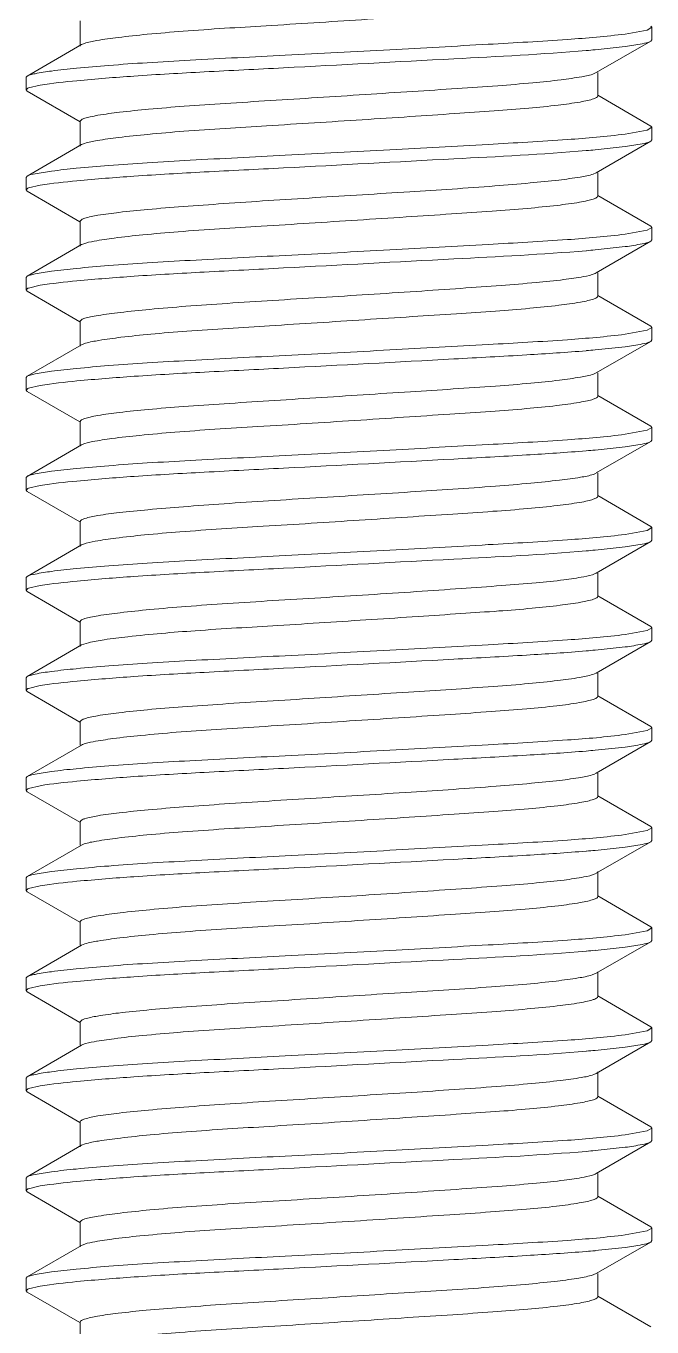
# Model space of a CAD drawing. Header units: millimetres. Extents: x 1991 to 2585, y -545 to -125.
# Drawn here: x 2352.75 to 2357.75, y -467.75 to -457.35 of the extents above; entities that cross this region are included whole.
import ezdxf

# ---------------------------------------------------------------- set-up
doc = ezdxf.new("R2010")
doc.units = ezdxf.units.MM
doc.header["$LTSCALE"] = 0.1
doc.layers.get('0').update_dxf_attribs({"lineweight": 13})

msp = doc.modelspace()

# ---------------------------------------------------------------- linework, layer by layer
at = {"color": 7, "linetype": 'Continuous'}
for p, q in [((2353.184, -457.311), (2353.184, -457.511)), ((2357.713, -457.383), (2357.537, -457.415)), ((2357.75, -457.361), (2357.713, -457.383)), ((2357.742, -457.351), (2357.75, -457.361)), ((2357.75, -457.361), (2357.75, -457.461)), ((2353.216, -457.49), (2353.193, -457.499)), ((2357.306, -457.724), (2357.741, -457.472)), ((2357.741, -457.472), (2357.75, -457.461)), ((2353.193, -457.499), (2352.759, -457.751)), ((2357.296, -457.541), (2357.537, -457.515)), ((2352.759, -457.751), (2352.75, -457.761)), ((2352.75, -457.761), (2352.75, -457.861)), ((2357.306, -457.724), (2357.289, -457.732)), ((2357.317, -457.911), (2357.317, -457.724)), ((2352.76, -457.872), (2352.75, -457.861)), ((2352.751, -457.861), (2352.764, -457.848)), ((2352.76, -457.872), (2353.184, -458.117)), ((2352.764, -457.848), (2352.771, -457.846)), ((2352.771, -457.846), (2352.864, -457.824)), ((2357.742, -458.151), (2357.317, -457.905)), ((2353.184, -458.111), (2353.184, -458.311)), ((2357.713, -458.183), (2357.537, -458.215)), ((2357.75, -458.161), (2357.713, -458.183)), ((2357.742, -458.151), (2357.75, -458.161)), ((2357.75, -458.161), (2357.75, -458.261)), ((2353.193, -458.299), (2352.759, -458.551)), ((2353.217, -458.289), (2353.193, -458.299)), ((2357.296, -458.341), (2357.537, -458.315)), ((2357.306, -458.524), (2357.741, -458.272)), ((2357.741, -458.272), (2357.75, -458.261)), ((2357.305, -458.525), (2357.282, -458.535)), ((2357.317, -458.711), (2357.317, -458.524)), ((2352.759, -458.551), (2352.75, -458.561)), ((2352.75, -458.561), (2352.75, -458.661)), ((2352.771, -458.646), (2352.864, -458.624)), ((2352.75, -458.661), (2352.764, -458.648)), ((2352.76, -458.672), (2352.75, -458.661)), ((2352.76, -458.672), (2353.181, -458.916)), ((2352.764, -458.648), (2352.771, -458.646)), ((2357.742, -458.951), (2357.317, -458.705)), ((2353.184, -458.911), (2353.184, -459.111)), ((2357.742, -458.951), (2357.75, -458.961)), ((2357.713, -458.983), (2357.537, -459.015)), ((2357.75, -458.961), (2357.713, -458.983)), ((2357.75, -458.961), (2357.75, -459.061)), ((2353.193, -459.099), (2352.759, -459.351)), ((2353.205, -459.094), (2353.193, -459.099)), ((2357.296, -459.141), (2357.537, -459.115)), ((2357.306, -459.324), (2357.741, -459.072)), ((2357.741, -459.072), (2357.75, -459.061)), ((2352.759, -459.351), (2352.75, -459.361)), ((2352.75, -459.361), (2352.75, -459.461)), ((2357.306, -459.325), (2357.296, -459.33)), ((2357.317, -459.511), (2357.317, -459.324)), ((2352.75, -459.461), (2352.764, -459.448)), ((2352.76, -459.472), (2352.75, -459.461)), ((2352.76, -459.472), (2353.181, -459.716)), ((2352.764, -459.448), (2352.771, -459.446)), ((2352.771, -459.446), (2352.864, -459.424)), ((2357.742, -459.751), (2357.317, -459.505)), ((2353.184, -459.711), (2353.184, -459.911)), ((2357.713, -459.783), (2357.537, -459.815)), ((2357.75, -459.761), (2357.713, -459.783)), ((2357.742, -459.751), (2357.75, -459.761)), ((2357.75, -459.761), (2357.75, -459.861)), ((2353.225, -459.887), (2353.193, -459.899)), ((2357.306, -460.124), (2357.741, -459.872)), ((2357.741, -459.872), (2357.75, -459.861)), ((2353.193, -459.899), (2352.759, -460.151)), ((2357.296, -459.941), (2357.537, -459.915)), ((2352.759, -460.151), (2352.75, -460.161)), ((2352.75, -460.161), (2352.75, -460.261)), ((2357.306, -460.124), (2357.284, -460.134)), ((2357.317, -460.311), (2357.317, -460.124)), ((2352.76, -460.272), (2352.75, -460.261)), ((2352.75, -460.261), (2352.764, -460.248)), ((2352.76, -460.272), (2353.181, -460.516)), ((2352.764, -460.248), (2352.77, -460.246)), ((2352.77, -460.246), (2352.864, -460.224)), ((2357.742, -460.551), (2357.317, -460.305)), ((2353.184, -460.511), (2353.184, -460.711)), ((2357.713, -460.583), (2357.537, -460.615)), ((2357.75, -460.561), (2357.713, -460.583)), ((2357.742, -460.551), (2357.75, -460.561)), ((2357.75, -460.561), (2357.75, -460.661)), ((2353.193, -460.699), (2352.759, -460.951)), ((2353.199, -460.696), (2353.193, -460.699)), ((2357.296, -460.741), (2357.537, -460.715)), ((2357.306, -460.924), (2357.741, -460.672)), ((2357.741, -460.672), (2357.75, -460.661)), ((2357.305, -460.925), (2357.283, -460.935)), ((2357.317, -461.111), (2357.317, -460.924)), ((2352.759, -460.951), (2352.75, -460.961)), ((2352.75, -460.961), (2352.75, -461.061)), ((2352.77, -461.046), (2352.864, -461.024)), ((2352.76, -461.072), (2352.75, -461.061)), ((2352.751, -461.061), (2352.764, -461.048)), ((2352.76, -461.072), (2353.181, -461.316)), ((2352.764, -461.048), (2352.77, -461.046)), ((2357.742, -461.351), (2357.317, -461.105)), ((2353.184, -461.311), (2353.184, -461.511)), ((2357.713, -461.383), (2357.537, -461.415)), ((2357.75, -461.361), (2357.713, -461.383)), ((2357.742, -461.351), (2357.75, -461.361)), ((2357.75, -461.361), (2357.75, -461.461)), ((2353.193, -461.499), (2352.759, -461.751)), ((2353.209, -461.492), (2353.193, -461.499)), ((2357.296, -461.541), (2357.537, -461.515)), ((2357.306, -461.724), (2357.741, -461.472)), ((2357.741, -461.472), (2357.75, -461.461)), ((2352.759, -461.751), (2352.75, -461.761)), ((2357.306, -461.725), (2357.296, -461.729)), ((2357.317, -461.911), (2357.317, -461.724)), ((2352.75, -461.761), (2352.75, -461.861)), ((2352.76, -461.872), (2352.75, -461.861)), ((2352.75, -461.861), (2352.764, -461.848)), ((2352.764, -461.848), (2352.771, -461.846)), ((2352.771, -461.846), (2352.864, -461.824)), ((2352.76, -461.872), (2353.181, -462.116)), ((2357.742, -462.151), (2357.317, -461.905)), ((2353.184, -462.111), (2353.184, -462.311)), ((2357.75, -462.161), (2357.713, -462.183)), ((2357.742, -462.151), (2357.75, -462.161)), ((2357.75, -462.161), (2357.75, -462.261)), ((2357.306, -462.524), (2357.741, -462.272)), ((2357.713, -462.183), (2357.537, -462.215)), ((2357.741, -462.272), (2357.75, -462.261)), ((2353.193, -462.299), (2352.759, -462.551)), ((2353.249, -462.281), (2353.193, -462.299)), ((2357.296, -462.341), (2357.537, -462.315)), ((2352.759, -462.551), (2352.75, -462.561)), ((2352.75, -462.561), (2352.75, -462.661)), ((2357.306, -462.524), (2357.279, -462.535)), ((2357.317, -462.711), (2357.317, -462.524)), ((2352.75, -462.661), (2352.764, -462.648)), ((2352.76, -462.672), (2352.75, -462.661)), ((2352.76, -462.672), (2353.181, -462.916)), ((2352.764, -462.648), (2352.771, -462.646)), ((2352.771, -462.646), (2352.864, -462.624)), ((2357.742, -462.951), (2357.317, -462.705)), ((2353.184, -462.911), (2353.184, -463.099)), ((2357.713, -462.983), (2357.537, -463.015)), ((2357.75, -462.961), (2357.713, -462.983)), ((2357.742, -462.951), (2357.75, -462.961)), ((2357.75, -462.961), (2357.75, -463.061)), ((2353.193, -463.099), (2352.759, -463.351)), ((2353.202, -463.095), (2353.193, -463.099)), ((2357.306, -463.324), (2357.741, -463.072)), ((2357.741, -463.072), (2357.75, -463.061)), ((2357.296, -463.141), (2357.537, -463.115)), ((2352.759, -463.351), (2352.75, -463.361)), ((2352.75, -463.361), (2352.75, -463.461)), ((2357.305, -463.325), (2357.285, -463.334)), ((2357.317, -463.511), (2357.317, -463.324)), ((2352.76, -463.472), (2352.75, -463.461)), ((2352.75, -463.461), (2352.764, -463.448)), ((2352.76, -463.472), (2353.181, -463.716)), ((2352.764, -463.448), (2352.771, -463.446)), ((2352.771, -463.446), (2352.864, -463.424)), ((2357.742, -463.751), (2357.317, -463.505)), ((2353.184, -463.711), (2353.184, -463.899)), ((2357.713, -463.783), (2357.537, -463.815)), ((2357.75, -463.761), (2357.713, -463.783)), ((2357.742, -463.751), (2357.75, -463.761)), ((2357.75, -463.761), (2357.75, -463.861)), ((2353.193, -463.899), (2352.759, -464.151)), ((2353.215, -463.89), (2353.193, -463.899)), ((2357.296, -463.941), (2357.537, -463.915)), ((2357.306, -464.124), (2357.741, -463.872)), ((2357.741, -463.872), (2357.75, -463.861)), ((2352.759, -464.151), (2352.75, -464.161)), ((2357.306, -464.125), (2357.297, -464.129)), ((2357.317, -464.311), (2357.317, -464.111)), ((2352.75, -464.161), (2352.75, -464.261)), ((2352.751, -464.261), (2352.764, -464.248)), ((2352.764, -464.248), (2352.77, -464.246)), ((2352.77, -464.246), (2352.864, -464.224)), ((2352.76, -464.272), (2352.75, -464.261)), ((2352.76, -464.272), (2353.181, -464.516)), ((2357.742, -464.551), (2357.317, -464.305)), ((2353.184, -464.511), (2353.184, -464.699)), ((2357.75, -464.561), (2357.713, -464.583)), ((2357.742, -464.551), (2357.75, -464.561)), ((2357.75, -464.561), (2357.75, -464.661)), ((2357.306, -464.924), (2357.741, -464.672)), ((2357.713, -464.583), (2357.537, -464.615)), ((2357.741, -464.672), (2357.75, -464.661)), ((2353.193, -464.699), (2352.759, -464.951)), ((2353.221, -464.688), (2353.193, -464.699)), ((2357.296, -464.741), (2357.537, -464.715)), ((2352.759, -464.951), (2352.75, -464.961)), ((2352.75, -464.961), (2352.75, -465.061)), ((2357.306, -464.924), (2357.273, -464.937)), ((2357.317, -465.111), (2357.317, -464.911)), ((2352.76, -465.072), (2352.75, -465.061)), ((2352.751, -465.061), (2352.764, -465.048)), ((2352.76, -465.072), (2353.181, -465.316)), ((2352.764, -465.048), (2352.771, -465.046)), ((2352.771, -465.046), (2352.864, -465.024)), ((2357.742, -465.351), (2357.317, -465.105)), ((2353.184, -465.311), (2353.184, -465.499)), ((2357.713, -465.383), (2357.537, -465.415)), ((2357.75, -465.361), (2357.713, -465.383)), ((2357.742, -465.351), (2357.75, -465.361)), ((2357.75, -465.361), (2357.75, -465.461)), ((2353.193, -465.499), (2352.759, -465.751)), ((2353.205, -465.494), (2353.193, -465.499)), ((2357.306, -465.724), (2357.741, -465.472)), ((2357.741, -465.472), (2357.75, -465.461)), ((2357.296, -465.541), (2357.537, -465.515)), ((2357.317, -465.911), (2357.317, -465.711)), ((2352.759, -465.751), (2352.75, -465.761)), ((2352.75, -465.761), (2352.75, -465.861)), ((2357.305, -465.725), (2357.286, -465.734)), ((2352.75, -465.861), (2352.764, -465.848)), ((2352.76, -465.872), (2352.75, -465.861)), ((2352.76, -465.872), (2353.181, -466.116)), ((2352.764, -465.848), (2352.771, -465.846)), ((2352.771, -465.846), (2352.864, -465.824)), ((2357.742, -466.151), (2357.317, -465.905)), ((2353.184, -466.111), (2353.184, -466.311)), ((2357.713, -466.183), (2357.537, -466.215)), ((2357.75, -466.161), (2357.713, -466.183)), ((2357.742, -466.151), (2357.75, -466.161)), ((2357.75, -466.161), (2357.75, -466.261)), ((2353.193, -466.299), (2352.759, -466.551)), ((2353.223, -466.288), (2353.193, -466.299)), ((2357.296, -466.341), (2357.537, -466.315)), ((2357.306, -466.524), (2357.741, -466.272)), ((2357.741, -466.272), (2357.75, -466.261)), ((2357.306, -466.524), (2357.298, -466.529)), ((2357.317, -466.711), (2357.317, -466.524)), ((2352.759, -466.551), (2352.75, -466.561)), ((2352.75, -466.561), (2352.75, -466.661)), ((2352.764, -466.648), (2352.77, -466.646)), ((2352.77, -466.646), (2352.864, -466.624)), ((2352.75, -466.661), (2352.764, -466.648)), ((2352.76, -466.672), (2352.75, -466.661)), ((2352.76, -466.672), (2353.181, -466.916)), ((2357.742, -466.951), (2357.317, -466.705)), ((2353.184, -466.911), (2353.184, -467.111)), ((2357.742, -466.951), (2357.75, -466.961)), ((2357.713, -466.983), (2357.537, -467.015)), ((2357.75, -466.961), (2357.713, -466.983)), ((2357.741, -467.072), (2357.75, -467.061)), ((2357.75, -466.961), (2357.75, -467.061)), ((2353.193, -467.099), (2352.759, -467.351)), ((2353.199, -467.096), (2353.193, -467.099)), ((2357.296, -467.141), (2357.537, -467.115)), ((2357.306, -467.324), (2357.741, -467.072)), ((2352.759, -467.351), (2352.75, -467.361)), ((2352.75, -467.361), (2352.75, -467.461)), ((2357.306, -467.324), (2357.267, -467.339)), ((2357.317, -467.511), (2357.317, -467.324)), ((2352.75, -467.461), (2352.764, -467.448)), ((2352.76, -467.472), (2352.75, -467.461)), ((2352.76, -467.472), (2353.181, -467.716)), ((2352.764, -467.448), (2352.77, -467.446)), ((2352.77, -467.446), (2352.864, -467.424)), ((2357.742, -467.751), (2357.317, -467.505)), ((2353.184, -467.711), (2353.184, -467.911))]:
    msp.add_line(p, q, dxfattribs=at)
for centre, radius, start, end in [((2356.303, -446.616), 10.97, 274.8267, 275.1942), ((2356.306, -447.45), 10.936, 274.8266, 275.1954), ((2356.304, -448.223), 10.963, 274.8265, 275.195), ((2356.309, -449.092), 10.893, 274.8317, 275.2024), ((2356.316, -449.969), 10.816, 274.8272, 275.2004), ((2356.325, -450.875), 10.71, 274.826, 275.2023), ((2356.313, -451.545), 10.84, 274.8321, 275.2039), ((2356.301, -452.209), 10.977, 274.8334, 275.2006), ((2356.3, -452.98), 11.006, 274.8295, 275.1958), ((2356.303, -453.813), 10.972, 274.8268, 275.1942), ((2356.306, -454.647), 10.938, 274.8265, 275.1952), ((2356.304, -455.429), 10.957, 274.8271, 275.1957), ((2356.308, -456.291), 10.895, 274.8318, 275.2024)]:
    msp.add_arc(centre, radius, start, end, dxfattribs=at)
for points, knots in [([(2357.317, -457.111), (2357.317, -457.116), (2357.304, -457.127), (2357.278, -457.136), (2357.232, -457.148), (2357.139, -457.166), (2356.981, -457.187), (2356.752, -457.21), (2356.476, -457.231), (2356.158, -457.253), (2355.806, -457.276), (2355.304, -457.309), (2354.701, -457.348), (2354.13, -457.381), (2353.736, -457.415), (2353.506, -457.439), (2353.338, -457.462), (2353.248, -457.479), (2353.216, -457.49)], [0, 0, 0, 0, 0.003449, 0.010459, 0.021631, 0.037005, 0.079954, 0.13702, 0.204387, 0.28116, 0.368074, 0.461074, 0.646399, 0.807333, 0.876675, 0.933587, 0.975132, 1, 1, 1, 1]), ([(2357.537, -457.415), (2357.384, -457.435), (2357.019, -457.465), (2356.392, -457.5), (2355.64, -457.542), (2354.846, -457.584), (2354.199, -457.616), (2353.73, -457.643), (2353.427, -457.664), (2353.172, -457.686), (2352.976, -457.707), (2352.852, -457.725), (2352.788, -457.74), (2352.766, -457.747), (2352.759, -457.751)], [0, 0, 0, 0, 0.096457, 0.229001, 0.393033, 0.567973, 0.72674, 0.7982, 0.8626, 0.916735, 0.958271, 0.986015, 0.994643, 1, 1, 1, 1]), ([(2357.537, -457.515), (2357.582, -457.509), (2357.65, -457.497), (2357.72, -457.484), (2357.741, -457.472)], [0, 0, 0, 0, 0.657205, 1, 1, 1, 1]), ([(2352.864, -457.824), (2352.961, -457.808), (2353.211, -457.782), (2353.647, -457.747), (2354.197, -457.716), (2355.049, -457.674), (2356.067, -457.617), (2356.874, -457.577), (2357.226, -457.547)], [0, 0, 0, 0, 0.067549, 0.172027, 0.30064, 0.445568, 0.757302, 1, 1, 1, 1]), ([(2357.289, -457.732), (2357.257, -457.744), (2357.168, -457.761), (2357.005, -457.785), (2356.78, -457.808), (2356.504, -457.83), (2356.184, -457.852), (2355.704, -457.883), (2355.206, -457.915), (2354.707, -457.947), (2354.352, -457.969), (2354.028, -457.991), (2353.747, -458.014), (2353.517, -458.037), (2353.361, -458.058), (2353.269, -458.075), (2353.224, -458.087), (2353.197, -458.096), (2353.184, -458.107), (2353.184, -458.112)], [0, 0, 0, 0, 0.024682, 0.06518, 0.120226, 0.188221, 0.266709, 0.353034, 0.537461, 0.629061, 0.716026, 0.795488, 0.864635, 0.921134, 0.963282, 0.978472, 0.989526, 0.996516, 1, 1, 1, 1]), ([(2357.317, -457.911), (2357.317, -457.916), (2357.304, -457.926), (2357.278, -457.936), (2357.233, -457.948), (2357.139, -457.966), (2356.982, -457.987), (2356.753, -458.01), (2356.478, -458.031), (2356.161, -458.052), (2355.809, -458.076), (2355.308, -458.109), (2354.706, -458.147), (2354.135, -458.181), (2353.741, -458.215), (2353.51, -458.238), (2353.341, -458.262), (2353.25, -458.279), (2353.217, -458.289)], [0, 0, 0, 0, 0.003462, 0.010423, 0.021545, 0.036923, 0.079782, 0.136717, 0.204042, 0.280576, 0.367319, 0.460239, 0.645405, 0.806311, 0.875852, 0.93297, 0.974693, 1, 1, 1, 1]), ([(2357.537, -458.215), (2357.384, -458.235), (2357.019, -458.265), (2356.392, -458.3), (2355.64, -458.342), (2354.846, -458.384), (2354.2, -458.416), (2353.73, -458.443), (2353.427, -458.464), (2353.172, -458.486), (2352.976, -458.507), (2352.845, -458.528), (2352.778, -458.54), (2352.759, -458.551)], [0, 0, 0, 0, 0.096412, 0.22892, 0.39296, 0.567914, 0.72667, 0.798046, 0.862548, 0.916697, 0.958236, 0.985998, 1, 1, 1, 1]), ([(2357.537, -458.315), (2357.582, -458.309), (2357.65, -458.297), (2357.72, -458.284), (2357.741, -458.272)], [0, 0, 0, 0, 0.657104, 1, 1, 1, 1]), ([(2352.864, -458.624), (2352.961, -458.608), (2353.211, -458.582), (2353.647, -458.547), (2354.197, -458.516), (2355.049, -458.474), (2356.067, -458.417), (2356.874, -458.377), (2357.226, -458.347)], [0, 0, 0, 0, 0.067552, 0.172072, 0.300596, 0.445565, 0.757368, 1, 1, 1, 1]), ([(2357.282, -458.535), (2357.248, -458.546), (2357.156, -458.563), (2356.987, -458.586), (2356.76, -458.608), (2356.362, -458.641), (2355.79, -458.679), (2355.186, -458.715), (2354.69, -458.746), (2354.339, -458.77), (2354.018, -458.793), (2353.74, -458.815), (2353.512, -458.838), (2353.345, -458.859), (2353.242, -458.88), (2353.197, -458.895), (2353.184, -458.907), (2353.184, -458.912)], [0, 0, 0, 0, 0.025919, 0.067682, 0.123745, 0.192275, 0.357548, 0.541176, 0.632248, 0.71861, 0.797347, 0.865934, 0.92191, 0.963417, 0.989416, 0.996447, 1, 1, 1, 1]), ([(2357.317, -458.711), (2357.317, -458.716), (2357.304, -458.727), (2357.277, -458.736), (2357.23, -458.749), (2357.135, -458.767), (2356.974, -458.788), (2356.741, -458.811), (2356.459, -458.833), (2356.136, -458.854), (2355.778, -458.878), (2355.271, -458.911), (2354.663, -458.95), (2354.092, -458.984), (2353.701, -459.018), (2353.477, -459.042), (2353.318, -459.066), (2353.234, -459.082), (2353.205, -459.094)], [0, 0, 0, 0, 0.003495, 0.010633, 0.021977, 0.037649, 0.081375, 0.139446, 0.207685, 0.285815, 0.373979, 0.46806, 0.654145, 0.814807, 0.883227, 0.938458, 0.977746, 1, 1, 1, 1]), ([(2357.537, -459.015), (2357.384, -459.035), (2357.019, -459.065), (2356.392, -459.1), (2355.64, -459.142), (2354.846, -459.184), (2354.2, -459.216), (2353.73, -459.243), (2353.427, -459.264), (2353.172, -459.286), (2352.976, -459.307), (2352.852, -459.325), (2352.788, -459.34), (2352.766, -459.347), (2352.759, -459.351)], [0, 0, 0, 0, 0.096506, 0.228986, 0.392963, 0.567923, 0.726607, 0.798151, 0.862542, 0.916657, 0.958249, 0.985967, 0.994619, 1, 1, 1, 1]), ([(2352.864, -459.424), (2352.961, -459.408), (2353.211, -459.382), (2353.648, -459.347), (2354.198, -459.316), (2355.049, -459.274), (2356.067, -459.217), (2356.874, -459.177), (2357.226, -459.147)], [0, 0, 0, 0, 0.067562, 0.172126, 0.300586, 0.445609, 0.757391, 1, 1, 1, 1]), ([(2357.537, -459.115), (2357.582, -459.109), (2357.65, -459.097), (2357.72, -459.083), (2357.741, -459.072)], [0, 0, 0, 0, 0.657026, 1, 1, 1, 1]), ([(2357.296, -459.33), (2357.267, -459.342), (2357.183, -459.359), (2357.026, -459.383), (2356.806, -459.404), (2356.532, -459.427), (2356.213, -459.449), (2355.731, -459.482), (2355.23, -459.514), (2354.727, -459.544), (2354.368, -459.567), (2354.041, -459.59), (2353.755, -459.614), (2353.522, -459.638), (2353.364, -459.658), (2353.27, -459.675), (2353.225, -459.686), (2353.197, -459.695), (2353.184, -459.706), (2353.184, -459.711)], [0, 0, 0, 0, 0.022772, 0.061582, 0.115567, 0.182773, 0.260848, 0.347262, 0.532458, 0.624744, 0.712603, 0.792915, 0.862878, 0.92025, 0.96287, 0.978141, 0.989312, 0.996432, 1, 1, 1, 1]), ([(2357.317, -459.511), (2357.317, -459.516), (2357.305, -459.526), (2357.278, -459.536), (2357.234, -459.548), (2357.142, -459.566), (2356.986, -459.587), (2356.76, -459.61), (2356.488, -459.631), (2356.175, -459.652), (2355.826, -459.675), (2355.329, -459.707), (2354.729, -459.746), (2354.158, -459.78), (2353.763, -459.812), (2353.529, -459.836), (2353.355, -459.86), (2353.26, -459.877), (2353.225, -459.887)], [0, 0, 0, 0, 0.003414, 0.010333, 0.021362, 0.036537, 0.078921, 0.135329, 0.20196, 0.277889, 0.363854, 0.456115, 0.640889, 0.802044, 0.871993, 0.930087, 0.973225, 1, 1, 1, 1]), ([(2357.537, -459.815), (2357.384, -459.835), (2357.019, -459.865), (2356.392, -459.9), (2355.64, -459.942), (2354.846, -459.984), (2354.199, -460.016), (2353.73, -460.043), (2353.427, -460.064), (2353.172, -460.086), (2352.976, -460.107), (2352.852, -460.125), (2352.788, -460.14), (2352.766, -460.147), (2352.759, -460.151)], [0, 0, 0, 0, 0.096459, 0.229012, 0.393033, 0.567963, 0.726714, 0.798203, 0.862583, 0.916746, 0.958292, 0.986008, 0.994647, 1, 1, 1, 1]), ([(2357.537, -459.915), (2357.582, -459.909), (2357.65, -459.897), (2357.72, -459.884), (2357.741, -459.872)], [0, 0, 0, 0, 0.656325, 1, 1, 1, 1]), ([(2352.864, -460.224), (2352.961, -460.208), (2353.211, -460.182), (2353.648, -460.147), (2354.198, -460.116), (2355.05, -460.074), (2355.908, -460.027), (2356.715, -459.983), (2357.068, -459.96), (2357.226, -459.947)], [0, 0, 0, 0, 0.067571, 0.172052, 0.300771, 0.445548, 0.757356, 0.890743, 1, 1, 1, 1]), ([(2357.284, -460.134), (2357.251, -460.145), (2357.159, -460.162), (2356.992, -460.186), (2356.766, -460.209), (2356.369, -460.24), (2355.796, -460.276), (2355.192, -460.316), (2354.695, -460.347), (2354.343, -460.37), (2354.021, -460.392), (2353.742, -460.414), (2353.514, -460.437), (2353.36, -460.458), (2353.268, -460.475), (2353.224, -460.487), (2353.197, -460.496), (2353.184, -460.507), (2353.184, -460.512)], [0, 0, 0, 0, 0.025731, 0.067102, 0.122808, 0.191238, 0.356285, 0.540243, 0.631441, 0.717938, 0.796914, 0.865605, 0.921693, 0.96352, 0.978603, 0.989586, 0.996529, 1, 1, 1, 1]), ([(2357.317, -460.311), (2357.317, -460.316), (2357.304, -460.327), (2357.276, -460.337), (2357.229, -460.349), (2357.132, -460.367), (2356.969, -460.389), (2356.733, -460.412), (2356.448, -460.433), (2356.121, -460.455), (2355.759, -460.479), (2355.248, -460.513), (2354.745, -460.545), (2354.267, -460.574), (2353.952, -460.596), (2353.678, -460.621), (2353.458, -460.644), (2353.305, -460.669), (2353.225, -460.684), (2353.199, -460.696)], [0, 0, 0, 0, 0.003542, 0.010729, 0.022216, 0.038109, 0.082369, 0.140986, 0.210059, 0.288892, 0.377958, 0.472757, 0.659199, 0.742531, 0.819684, 0.887528, 0.941639, 0.979293, 1, 1, 1, 1]), ([(2357.537, -460.615), (2357.384, -460.635), (2357.019, -460.665), (2356.392, -460.7), (2355.64, -460.742), (2354.846, -460.784), (2354.2, -460.816), (2353.73, -460.843), (2353.427, -460.864), (2353.172, -460.886), (2352.976, -460.907), (2352.853, -460.925), (2352.787, -460.94), (2352.765, -460.947), (2352.758, -460.951)], [0, 0, 0, 0, 0.096414, 0.228894, 0.392903, 0.567853, 0.726592, 0.79793, 0.86242, 0.916572, 0.958058, 0.985835, 0.994581, 1, 1, 1, 1]), ([(2357.537, -460.715), (2357.582, -460.709), (2357.65, -460.697), (2357.72, -460.684), (2357.741, -460.672)], [0, 0, 0, 0, 0.656133, 1, 1, 1, 1]), ([(2352.864, -461.024), (2352.961, -461.008), (2353.211, -460.982), (2353.648, -460.947), (2354.198, -460.916), (2355.049, -460.874), (2355.908, -460.827), (2356.714, -460.783), (2357.067, -460.76), (2357.226, -460.747)], [0, 0, 0, 0, 0.067549, 0.171983, 0.300692, 0.445544, 0.757285, 0.890646, 1, 1, 1, 1]), ([(2357.283, -460.935), (2357.25, -460.946), (2357.159, -460.963), (2356.992, -460.985), (2356.765, -461.008), (2356.368, -461.041), (2355.795, -461.078), (2355.191, -461.115), (2354.695, -461.146), (2354.342, -461.169), (2354.021, -461.193), (2353.742, -461.215), (2353.513, -461.238), (2353.346, -461.259), (2353.243, -461.28), (2353.197, -461.295), (2353.184, -461.307), (2353.184, -461.312)], [0, 0, 0, 0, 0.025538, 0.066983, 0.122828, 0.191202, 0.356405, 0.540192, 0.631404, 0.717938, 0.796841, 0.865589, 0.921724, 0.96333, 0.989383, 0.996435, 1, 1, 1, 1]), ([(2357.317, -461.111), (2357.317, -461.116), (2357.304, -461.127), (2357.277, -461.136), (2357.231, -461.149), (2357.136, -461.167), (2356.977, -461.188), (2356.745, -461.211), (2356.466, -461.232), (2356.145, -461.254), (2355.789, -461.277), (2355.284, -461.31), (2354.678, -461.349), (2354.106, -461.383), (2353.714, -461.417), (2353.488, -461.441), (2353.326, -461.465), (2353.239, -461.481), (2353.209, -461.492)], [0, 0, 0, 0, 0.003478, 0.01057, 0.021841, 0.037399, 0.080827, 0.1385, 0.206422, 0.284006, 0.371677, 0.465332, 0.651104, 0.8119, 0.880681, 0.936556, 0.976742, 1, 1, 1, 1]), ([(2357.537, -461.415), (2357.384, -461.435), (2357.019, -461.465), (2356.392, -461.5), (2355.64, -461.542), (2354.846, -461.584), (2354.2, -461.616), (2353.73, -461.643), (2353.427, -461.664), (2353.172, -461.686), (2352.975, -461.706), (2352.845, -461.728), (2352.778, -461.74), (2352.759, -461.751)], [0, 0, 0, 0, 0.096476, 0.228972, 0.39296, 0.567914, 0.726617, 0.798154, 0.862545, 0.916668, 0.958261, 0.985989, 1, 1, 1, 1]), ([(2352.864, -461.824), (2352.961, -461.808), (2353.211, -461.782), (2353.647, -461.747), (2354.197, -461.716), (2355.049, -461.674), (2356.067, -461.617), (2356.874, -461.577), (2357.226, -461.547)], [0, 0, 0, 0, 0.067596, 0.171994, 0.30062, 0.445559, 0.757269, 1, 1, 1, 1]), ([(2357.537, -461.515), (2357.582, -461.509), (2357.65, -461.497), (2357.72, -461.484), (2357.741, -461.472)], [0, 0, 0, 0, 0.656081, 1, 1, 1, 1]), ([(2357.296, -461.729), (2357.268, -461.742), (2357.184, -461.759), (2357.027, -461.783), (2356.808, -461.804), (2356.534, -461.826), (2356.215, -461.849), (2355.734, -461.882), (2355.232, -461.914), (2354.729, -461.944), (2354.37, -461.967), (2354.042, -461.989), (2353.756, -462.014), (2353.522, -462.038), (2353.364, -462.058), (2353.271, -462.075), (2353.225, -462.086), (2353.198, -462.095), (2353.184, -462.106), (2353.184, -462.111)], [0, 0, 0, 0, 0.022652, 0.061353, 0.115236, 0.182389, 0.26043, 0.346833, 0.532104, 0.624441, 0.712355, 0.792738, 0.862755, 0.920173, 0.962856, 0.978144, 0.989321, 0.996439, 1, 1, 1, 1]), ([(2357.317, -461.911), (2357.317, -461.915), (2357.305, -461.926), (2357.261, -461.942), (2357.161, -461.963), (2356.998, -461.985), (2356.779, -462.008), (2356.515, -462.029), (2356.211, -462.049), (2355.873, -462.072), (2355.386, -462.104), (2354.792, -462.142), (2354.142, -462.18), (2353.679, -462.218), (2353.395, -462.253), (2353.29, -462.271), (2353.249, -462.281)], [0, 0, 0, 0, 0.003347, 0.010069, 0.035497, 0.076658, 0.131586, 0.196713, 0.270691, 0.354558, 0.445127, 0.628563, 0.790361, 0.922192, 0.968917, 1, 1, 1, 1]), ([(2357.537, -462.215), (2357.384, -462.235), (2357.019, -462.265), (2356.392, -462.3), (2355.64, -462.342), (2354.846, -462.384), (2354.2, -462.416), (2353.73, -462.443), (2353.427, -462.464), (2353.172, -462.486), (2352.976, -462.507), (2352.852, -462.525), (2352.788, -462.54), (2352.766, -462.547), (2352.759, -462.551)], [0, 0, 0, 0, 0.096449, 0.229007, 0.393003, 0.567946, 0.726671, 0.798191, 0.862562, 0.91673, 0.95828, 0.985996, 0.994642, 1, 1, 1, 1]), ([(2357.537, -462.315), (2357.582, -462.309), (2357.65, -462.297), (2357.72, -462.284), (2357.741, -462.272)], [0, 0, 0, 0, 0.655884, 1, 1, 1, 1]), ([(2352.864, -462.624), (2352.961, -462.608), (2353.211, -462.582), (2353.647, -462.547), (2354.197, -462.516), (2355.049, -462.474), (2355.908, -462.427), (2356.714, -462.383), (2357.067, -462.36), (2357.226, -462.347)], [0, 0, 0, 0, 0.067592, 0.172008, 0.300615, 0.445558, 0.757284, 0.890558, 1, 1, 1, 1]), ([(2357.279, -462.535), (2357.244, -462.546), (2357.15, -462.564), (2356.98, -462.587), (2356.751, -462.61), (2356.353, -462.642), (2355.78, -462.677), (2355.178, -462.717), (2354.684, -462.748), (2354.333, -462.77), (2354.014, -462.792), (2353.737, -462.814), (2353.511, -462.838), (2353.358, -462.858), (2353.267, -462.875), (2353.223, -462.887), (2353.197, -462.896), (2353.184, -462.907), (2353.184, -462.912)], [0, 0, 0, 0, 0.026776, 0.069013, 0.125371, 0.194231, 0.359508, 0.542997, 0.633796, 0.719829, 0.798324, 0.866565, 0.922246, 0.963754, 0.978729, 0.989642, 0.996542, 1, 1, 1, 1]), ([(2357.317, -462.711), (2357.317, -462.716), (2357.304, -462.727), (2357.276, -462.736), (2357.23, -462.749), (2357.133, -462.767), (2356.971, -462.789), (2356.736, -462.812), (2356.452, -462.833), (2356.127, -462.855), (2355.766, -462.879), (2355.257, -462.912), (2354.755, -462.944), (2354.277, -462.973), (2353.962, -462.995), (2353.687, -463.02), (2353.466, -463.043), (2353.31, -463.068), (2353.229, -463.083), (2353.202, -463.095)], [0, 0, 0, 0, 0.003529, 0.01069, 0.022114, 0.037927, 0.081986, 0.140378, 0.20916, 0.287675, 0.376402, 0.470946, 0.657269, 0.740646, 0.817764, 0.885906, 0.940478, 0.978784, 1, 1, 1, 1]), ([(2357.537, -463.015), (2357.384, -463.035), (2357.019, -463.065), (2356.392, -463.1), (2355.64, -463.142), (2354.846, -463.184), (2354.199, -463.216), (2353.73, -463.243), (2353.427, -463.264), (2353.172, -463.286), (2352.975, -463.306), (2352.845, -463.328), (2352.778, -463.34), (2352.759, -463.351)], [0, 0, 0, 0, 0.096463, 0.228973, 0.393009, 0.56799, 0.72681, 0.798111, 0.862614, 0.91676, 0.958294, 0.986033, 1, 1, 1, 1]), ([(2357.537, -463.115), (2357.582, -463.109), (2357.65, -463.097), (2357.72, -463.084), (2357.741, -463.072)], [0, 0, 0, 0, 0.655877, 1, 1, 1, 1]), ([(2352.864, -463.424), (2352.961, -463.408), (2353.211, -463.382), (2353.647, -463.347), (2354.198, -463.316), (2355.049, -463.274), (2355.908, -463.227), (2356.714, -463.183), (2357.067, -463.16), (2357.226, -463.147)], [0, 0, 0, 0, 0.067574, 0.172016, 0.300711, 0.445562, 0.757288, 0.890647, 1, 1, 1, 1]), ([(2357.285, -463.334), (2357.252, -463.346), (2357.162, -463.362), (2356.996, -463.385), (2356.77, -463.407), (2356.373, -463.44), (2355.8, -463.478), (2355.195, -463.515), (2354.698, -463.546), (2354.345, -463.569), (2354.023, -463.592), (2353.743, -463.615), (2353.514, -463.638), (2353.346, -463.659), (2353.243, -463.68), (2353.197, -463.695), (2353.184, -463.707), (2353.184, -463.712)], [0, 0, 0, 0, 0.025191, 0.066336, 0.121978, 0.190209, 0.355346, 0.539281, 0.630621, 0.717315, 0.796374, 0.86527, 0.921554, 0.963255, 0.989355, 0.996425, 1, 1, 1, 1]), ([(2357.317, -463.511), (2357.317, -463.516), (2357.304, -463.527), (2357.278, -463.536), (2357.232, -463.549), (2357.138, -463.566), (2356.98, -463.588), (2356.751, -463.61), (2356.474, -463.632), (2356.156, -463.653), (2355.803, -463.677), (2355.301, -463.709), (2354.697, -463.748), (2354.126, -463.782), (2353.732, -463.815), (2353.503, -463.839), (2353.336, -463.863), (2353.247, -463.879), (2353.215, -463.89)], [0, 0, 0, 0, 0.003457, 0.010486, 0.021659, 0.037074, 0.080127, 0.137257, 0.204788, 0.281666, 0.368705, 0.461807, 0.647186, 0.808134, 0.87738, 0.934089, 0.975426, 1, 1, 1, 1]), ([(2357.537, -463.815), (2357.384, -463.835), (2357.019, -463.865), (2356.392, -463.9), (2355.64, -463.942), (2354.846, -463.984), (2354.2, -464.016), (2353.73, -464.043), (2353.427, -464.064), (2353.172, -464.086), (2352.976, -464.106), (2352.845, -464.128), (2352.778, -464.14), (2352.759, -464.151)], [0, 0, 0, 0, 0.096413, 0.228952, 0.392953, 0.567911, 0.726637, 0.798147, 0.862538, 0.916667, 0.958255, 0.985991, 1, 1, 1, 1]), ([(2357.537, -463.915), (2357.582, -463.909), (2357.65, -463.897), (2357.72, -463.884), (2357.741, -463.872)], [0, 0, 0, 0, 0.656148, 1, 1, 1, 1]), ([(2352.864, -464.224), (2352.961, -464.208), (2353.211, -464.182), (2353.647, -464.147), (2354.198, -464.116), (2355.049, -464.074), (2355.908, -464.027), (2356.714, -463.983), (2357.067, -463.96), (2357.226, -463.947)], [0, 0, 0, 0, 0.067555, 0.172004, 0.300726, 0.445565, 0.757276, 0.890639, 1, 1, 1, 1]), ([(2357.297, -464.129), (2357.269, -464.142), (2357.185, -464.159), (2357.029, -464.182), (2356.809, -464.204), (2356.536, -464.226), (2356.217, -464.249), (2355.735, -464.282), (2355.234, -464.314), (2354.73, -464.344), (2354.371, -464.367), (2354.042, -464.389), (2353.756, -464.413), (2353.523, -464.437), (2353.364, -464.458), (2353.271, -464.475), (2353.225, -464.486), (2353.198, -464.495), (2353.184, -464.506), (2353.184, -464.511)], [0, 0, 0, 0, 0.02254, 0.061141, 0.114926, 0.182029, 0.26004, 0.34643, 0.531771, 0.624156, 0.712123, 0.79257, 0.862639, 0.920098, 0.96284, 0.978146, 0.989329, 0.996446, 1, 1, 1, 1]), ([(2357.317, -464.311), (2357.317, -464.316), (2357.305, -464.327), (2357.278, -464.336), (2357.233, -464.348), (2357.14, -464.366), (2356.984, -464.387), (2356.757, -464.41), (2356.483, -464.431), (2356.168, -464.452), (2355.818, -464.476), (2355.318, -464.508), (2354.717, -464.547), (2354.146, -464.58), (2353.751, -464.614), (2353.519, -464.637), (2353.347, -464.661), (2353.255, -464.678), (2353.221, -464.688)], [0, 0, 0, 0, 0.003425, 0.010374, 0.021474, 0.036748, 0.079355, 0.136044, 0.202981, 0.279316, 0.365653, 0.458267, 0.64327, 0.80433, 0.874018, 0.931619, 0.974051, 1, 1, 1, 1]), ([(2357.537, -464.615), (2357.384, -464.635), (2357.019, -464.665), (2356.392, -464.7), (2355.64, -464.742), (2354.846, -464.784), (2354.2, -464.816), (2353.73, -464.843), (2353.427, -464.864), (2353.172, -464.886), (2352.976, -464.907), (2352.852, -464.925), (2352.788, -464.94), (2352.766, -464.947), (2352.759, -464.951)], [0, 0, 0, 0, 0.096432, 0.228991, 0.392979, 0.567918, 0.726621, 0.798162, 0.862534, 0.9167, 0.958231, 0.985976, 0.994624, 1, 1, 1, 1]), ([(2357.537, -464.715), (2357.582, -464.709), (2357.65, -464.697), (2357.72, -464.684), (2357.741, -464.672)], [0, 0, 0, 0, 0.657197, 1, 1, 1, 1]), ([(2352.864, -465.024), (2352.961, -465.008), (2353.211, -464.982), (2353.647, -464.947), (2354.197, -464.916), (2355.049, -464.874), (2356.067, -464.817), (2356.874, -464.777), (2357.226, -464.747)], [0, 0, 0, 0, 0.067549, 0.172024, 0.300647, 0.445568, 0.757298, 1, 1, 1, 1]), ([(2357.273, -464.937), (2357.237, -464.948), (2357.141, -464.965), (2356.967, -464.989), (2356.735, -465.012), (2356.336, -465.043), (2355.764, -465.078), (2355.163, -465.117), (2354.672, -465.149), (2354.324, -465.171), (2354.007, -465.193), (2353.732, -465.215), (2353.508, -465.238), (2353.343, -465.26), (2353.241, -465.281), (2353.197, -465.296), (2353.184, -465.307), (2353.184, -465.312)], [0, 0, 0, 0, 0.027816, 0.070911, 0.127917, 0.197203, 0.362706, 0.54573, 0.636135, 0.72171, 0.799729, 0.867527, 0.922807, 0.963999, 0.989696, 0.996553, 1, 1, 1, 1]), ([(2357.317, -465.111), (2357.317, -465.116), (2357.304, -465.127), (2357.277, -465.136), (2357.23, -465.149), (2357.135, -465.167), (2356.974, -465.188), (2356.74, -465.211), (2356.458, -465.233), (2356.135, -465.254), (2355.776, -465.278), (2355.269, -465.311), (2354.662, -465.35), (2354.09, -465.384), (2353.699, -465.419), (2353.476, -465.442), (2353.317, -465.466), (2353.233, -465.482), (2353.205, -465.494)], [0, 0, 0, 0, 0.003509, 0.010633, 0.021973, 0.037669, 0.081453, 0.139552, 0.207807, 0.286013, 0.374239, 0.468381, 0.654483, 0.815103, 0.883533, 0.938719, 0.977847, 1, 1, 1, 1]), ([(2357.537, -465.415), (2357.384, -465.435), (2357.019, -465.465), (2356.392, -465.5), (2355.64, -465.542), (2354.846, -465.584), (2354.199, -465.616), (2353.73, -465.643), (2353.427, -465.664), (2353.172, -465.686), (2352.976, -465.707), (2352.852, -465.725), (2352.788, -465.74), (2352.766, -465.747), (2352.759, -465.751)], [0, 0, 0, 0, 0.096523, 0.229004, 0.392998, 0.568035, 0.726744, 0.798159, 0.862601, 0.916736, 0.958281, 0.986005, 0.994648, 1, 1, 1, 1]), ([(2357.537, -465.515), (2357.582, -465.509), (2357.65, -465.497), (2357.72, -465.484), (2357.741, -465.472)], [0, 0, 0, 0, 0.657124, 1, 1, 1, 1]), ([(2352.864, -465.824), (2352.961, -465.808), (2353.211, -465.782), (2353.647, -465.747), (2354.197, -465.716), (2355.049, -465.674), (2356.067, -465.617), (2356.874, -465.577), (2357.226, -465.547)], [0, 0, 0, 0, 0.067551, 0.172069, 0.300595, 0.445565, 0.757363, 1, 1, 1, 1]), ([(2357.286, -465.734), (2357.254, -465.745), (2357.165, -465.762), (2357, -465.784), (2356.774, -465.807), (2356.378, -465.84), (2355.805, -465.878), (2355.2, -465.915), (2354.702, -465.946), (2354.348, -465.969), (2354.025, -465.992), (2353.745, -466.015), (2353.515, -466.038), (2353.346, -466.059), (2353.243, -466.08), (2353.197, -466.095), (2353.183, -466.106), (2353.184, -466.111)], [0, 0, 0, 0, 0.024875, 0.065736, 0.121189, 0.18929, 0.354362, 0.538438, 0.629896, 0.716738, 0.795943, 0.864974, 0.921398, 0.963189, 0.989332, 0.996416, 1, 1, 1, 1]), ([(2357.317, -465.911), (2357.317, -465.916), (2357.305, -465.927), (2357.278, -465.936), (2357.233, -465.948), (2357.141, -465.966), (2356.985, -465.987), (2356.759, -466.01), (2356.486, -466.031), (2356.172, -466.052), (2355.823, -466.075), (2355.325, -466.108), (2354.724, -466.146), (2354.154, -466.18), (2353.758, -466.213), (2353.525, -466.237), (2353.352, -466.26), (2353.258, -466.277), (2353.223, -466.288)], [0, 0, 0, 0, 0.003428, 0.010373, 0.021409, 0.036619, 0.079136, 0.135619, 0.202494, 0.27845, 0.364603, 0.456954, 0.64179, 0.802937, 0.872807, 0.930661, 0.973571, 1, 1, 1, 1]), ([(2357.537, -466.215), (2357.384, -466.235), (2357.019, -466.265), (2356.392, -466.3), (2355.64, -466.342), (2354.846, -466.384), (2354.2, -466.416), (2353.73, -466.443), (2353.427, -466.464), (2353.172, -466.486), (2352.975, -466.506), (2352.845, -466.528), (2352.778, -466.54), (2352.759, -466.551)], [0, 0, 0, 0, 0.096415, 0.228947, 0.392959, 0.567924, 0.726681, 0.798157, 0.862565, 0.916679, 0.95826, 0.986004, 1, 1, 1, 1]), ([(2357.537, -466.315), (2357.582, -466.309), (2357.65, -466.297), (2357.72, -466.283), (2357.741, -466.272)], [0, 0, 0, 0, 0.65708, 1, 1, 1, 1]), ([(2352.864, -466.624), (2352.961, -466.608), (2353.211, -466.582), (2353.647, -466.547), (2354.197, -466.516), (2355.049, -466.474), (2356.067, -466.417), (2356.874, -466.377), (2357.226, -466.347)], [0, 0, 0, 0, 0.067487, 0.172066, 0.300548, 0.445561, 0.75737, 1, 1, 1, 1]), ([(2357.298, -466.529), (2357.269, -466.541), (2357.186, -466.559), (2357.03, -466.582), (2356.811, -466.604), (2356.538, -466.626), (2356.219, -466.649), (2355.737, -466.682), (2355.236, -466.714), (2354.731, -466.745), (2354.372, -466.767), (2354.043, -466.789), (2353.757, -466.813), (2353.523, -466.837), (2353.365, -466.858), (2353.271, -466.875), (2353.225, -466.886), (2353.198, -466.895), (2353.184, -466.906), (2353.184, -466.911)], [0, 0, 0, 0, 0.022433, 0.060943, 0.114636, 0.181691, 0.259675, 0.346051, 0.531456, 0.623888, 0.711903, 0.792412, 0.862529, 0.920025, 0.962822, 0.978147, 0.989337, 0.996452, 1, 1, 1, 1]), ([(2357.317, -466.711), (2357.317, -466.716), (2357.304, -466.727), (2357.276, -466.737), (2357.229, -466.749), (2357.132, -466.767), (2356.969, -466.789), (2356.733, -466.812), (2356.448, -466.833), (2356.121, -466.855), (2355.759, -466.879), (2355.373, -466.905), (2354.985, -466.929), (2354.613, -466.953), (2354.266, -466.973), (2353.951, -466.996), (2353.677, -467.021), (2353.458, -467.044), (2353.305, -467.068), (2353.225, -467.084), (2353.199, -467.096)], [0, 0, 0, 0, 0.003517, 0.010724, 0.022261, 0.038143, 0.082378, 0.14103, 0.210019, 0.289066, 0.378079, 0.472911, 0.568386, 0.659472, 0.74265, 0.819924, 0.887714, 0.941802, 0.979494, 1, 1, 1, 1]), ([(2357.537, -467.015), (2357.384, -467.035), (2357.019, -467.065), (2356.392, -467.1), (2355.64, -467.142), (2354.846, -467.184), (2354.2, -467.216), (2353.73, -467.243), (2353.427, -467.264), (2353.172, -467.286), (2352.976, -467.307), (2352.853, -467.325), (2352.788, -467.34), (2352.766, -467.347), (2352.759, -467.351)], [0, 0, 0, 0, 0.096414, 0.228966, 0.392962, 0.567881, 0.726583, 0.798088, 0.862523, 0.916676, 0.958208, 0.985962, 0.99461, 1, 1, 1, 1]), ([(2352.864, -467.424), (2352.961, -467.408), (2353.211, -467.382), (2353.648, -467.347), (2354.198, -467.316), (2355.05, -467.274), (2355.908, -467.227), (2356.715, -467.183), (2357.068, -467.16), (2357.226, -467.147)], [0, 0, 0, 0, 0.067572, 0.172056, 0.300771, 0.445549, 0.757361, 0.890745, 1, 1, 1, 1]), ([(2357.537, -467.115), (2357.582, -467.109), (2357.65, -467.097), (2357.72, -467.084), (2357.741, -467.072)], [0, 0, 0, 0, 0.656348, 1, 1, 1, 1]), ([(2357.267, -467.339), (2357.229, -467.349), (2357.131, -467.367), (2356.954, -467.39), (2356.72, -467.413), (2356.32, -467.444), (2355.748, -467.48), (2355.149, -467.518), (2354.66, -467.549), (2354.315, -467.572), (2354, -467.593), (2353.728, -467.615), (2353.505, -467.638), (2353.341, -467.66), (2353.241, -467.681), (2353.196, -467.696), (2353.184, -467.707), (2353.184, -467.712)], [0, 0, 0, 0, 0.02885, 0.072796, 0.130442, 0.200148, 0.36587, 0.548428, 0.63844, 0.72356, 0.801107, 0.868465, 0.92335, 0.964227, 0.989748, 0.996563, 1, 1, 1, 1]), ([(2357.318, -467.511), (2357.317, -467.516), (2357.304, -467.526), (2357.277, -467.536), (2357.231, -467.549), (2357.136, -467.567), (2356.977, -467.588), (2356.745, -467.611), (2356.465, -467.632), (2356.145, -467.654), (2355.788, -467.677), (2355.283, -467.71), (2354.678, -467.749), (2354.106, -467.783), (2353.714, -467.817), (2353.488, -467.841), (2353.325, -467.865), (2353.239, -467.881), (2353.209, -467.892)], [0, 0, 0, 0, 0.003531, 0.0106, 0.021818, 0.037374, 0.080824, 0.138534, 0.206392, 0.284018, 0.371691, 0.465385, 0.651207, 0.81193, 0.880734, 0.93663, 0.976731, 1, 1, 1, 1])]:
    msp.add_open_spline(points, degree=3, knots=knots, dxfattribs=at)

doc.saveas('drawing.dxf')
